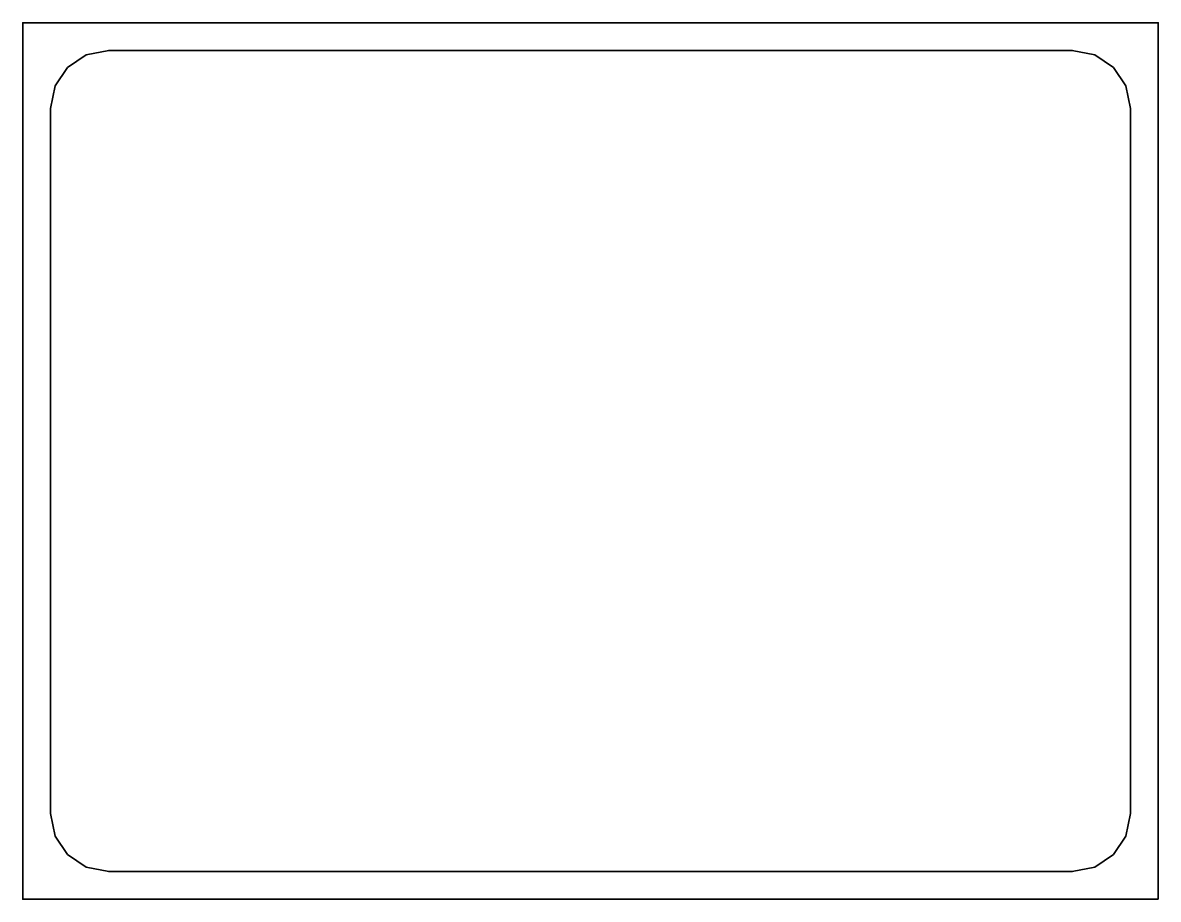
# Model space of a CAD drawing. Header units: millimetres. Extents: x -100 to 310, y -10 to 307.
import ezdxf

# ---------------------------------------------------------------- set-up
doc = ezdxf.new("R2010")
doc.units = ezdxf.units.MM
doc.header["$MEASUREMENT"] = 0
doc.layers.get('0').update_dxf_attribs({"lineweight": 0})
doc.layers.add('Safety', color=7, linetype='Continuous', lineweight=0)

msp = doc.modelspace()

# ---------------------------------------------------------------- linework, layer by layer
at = {"color": 1, "lineweight": 35, "true_color": 0xff0000}
msp.add_lwpolyline([(-89.7, 21.38), (-89.7, 84.94), (-89.7, 148.5), (-89.7, 212.06), (-89.7, 275.62), (-88.05, 283.79), (-83.55, 290.47), (-76.87, 294.97), (-68.7, 296.62), (18.15, 296.62), (105, 296.62), (191.85, 296.62), (278.7, 296.62), (286.87, 294.97), (293.55, 290.47), (298.05, 283.79), (299.7, 275.62), (299.7, 212.06), (299.7, 148.5), (299.7, 84.94), (299.7, 21.38), (298.05, 13.21), (293.55, 6.53), (286.87, 2.03), (278.7, 0.38), (191.85, 0.38), (105, 0.38), (18.15, 0.38), (-68.7, 0.38), (-76.87, 2.03), (-83.55, 6.53), (-88.05, 13.21)], close=True, dxfattribs=at)
at = {"layer": 'Safety', "color": 1, "lineweight": 35, "true_color": 0xff0000}
msp.add_lwpolyline([(309.7, -9.62), (-99.7, -9.62), (-99.7, 306.62), (309.7, 306.62)], close=True, dxfattribs=at)

doc.saveas('drawing.dxf')
